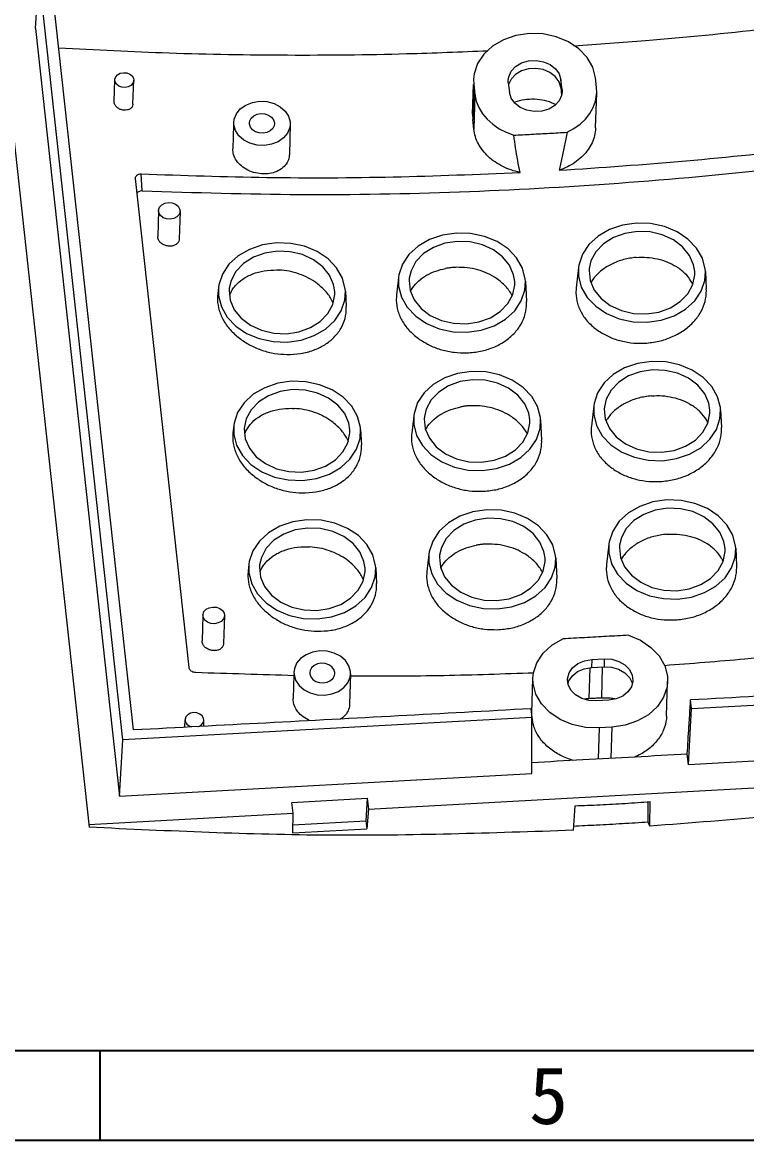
# Model space of a CAD drawing. Header units: millimetres. Extents: x 1179 to 2103, y 2567 to 2779.
# Drawn here: x 1949.92 to 1978.68, y 2570.96 to 2615.37 of the extents above; entities that cross this region are included whole.
import ezdxf
from ezdxf.enums import TextEntityAlignment as Align

# ---------------------------------------------------------------- set-up
doc = ezdxf.new("R2010")
doc.units = ezdxf.units.MM
doc.layers.get('0').update_dxf_attribs({"linetype": 'CONTINUOUS'})
doc.layers.add('part', color=7, linetype='CONTINUOUS', lineweight=20)
doc.styles.add('宋体', font='SimSun.ttf', dxfattribs={"width": 0.7})

# ---------------------------------------------------------------- blocks, each defined once
blk = doc.blocks.new('ca3')
blk.add_line((210, 5), (210, 10))
for points in [[(5, 292), (415, 292), (415, 5), (5, 5)], [(10, 287), (410, 287), (410, 10), (10, 10)]]:
    blk.add_lwpolyline(points, close=True)
at = {"style": '宋体'}
blk.add_text('5', height=3.2, dxfattribs=at).set_placement((235, 7.5), align=Align.MIDDLE)

msp = doc.modelspace()

# ---------------------------------------------------------------- linework, layer by layer
at = {"layer": 'part', "color": 7, "linetype": 'Continuous'}
for p, q in [((1950.442, 2615.123), (1950.576, 2617.263)), ((1953.908, 2586.876), (1950.576, 2617.263)), ((1954.336, 2587.268), (1951.084, 2616.923)), ((1948.982, 2616.102), (1952.567, 2583.404)), ((1950.442, 2615.123), (1953.784, 2584.642)), ((1967.839, 2613.113), (1967.847, 2612.903)), ((1969.325, 2613.118), (1969.224, 2612.899)), ((1972.721, 2612.779), (1972.679, 2613.168)), ((1953.565, 2612.221), (1953.592, 2613.091)), ((1954.313, 2612.124), (1954.342, 2613.068)), ((1967.796, 2611.724), (1967.833, 2612.904)), ((1967.847, 2612.903), (1967.804, 2611.516)), ((1967.847, 2612.903), (1967.89, 2612.513)), ((1969.217, 2612.978), (1969.214, 2613.07)), ((1969.217, 2612.978), (1969.26, 2612.589)), ((1971.299, 2612.781), (1971.232, 2613.01)), ((1971.309, 2613.093), (1971.299, 2612.781)), ((1971.299, 2612.781), (1971.334, 2612.468)), ((1971.352, 2612.703), (1971.309, 2613.093)), ((1971.352, 2612.703), (1971.349, 2612.612)), ((1971.352, 2612.703), (1971.355, 2612.612)), ((1972.729, 2612.57), (1972.721, 2612.779)), ((1967.89, 2612.513), (1967.847, 2611.126)), ((1971.355, 2612.612), (1971.335, 2612.471)), ((1972.686, 2611.183), (1972.73, 2612.57)), ((1958.316, 2611.297), (1958.312, 2611.394)), ((1958.938, 2611.331), (1958.937, 2611.374)), ((1959.935, 2611.386), (1959.936, 2611.342)), ((1960.557, 2611.42), (1960.561, 2611.322)), ((1967.796, 2611.725), (1967.804, 2611.516)), ((1967.847, 2611.126), (1967.804, 2611.516)), ((1958.309, 2611.297), (1958.279, 2610.341)), ((1960.561, 2611.323), (1960.523, 2610.121)), ((1954.413, 2609.169), (1954.412, 2609.177)), ((1956.542, 2589.749), (1954.413, 2609.169)), ((1954.678, 2608.676), (1954.64, 2609.351)), ((1955.332, 2607.894), (1955.3, 2606.863)), ((1956.181, 2607.867), (1956.147, 2606.76)), ((1972.007, 2605.636), (1971.914, 2604.832)), ((1964.859, 2605.243), (1964.779, 2604.548)), ((1977.043, 2605.479), (1977.08, 2604.782)), ((1957.712, 2604.851), (1957.68, 2604.57)), ((1962.749, 2604.694), (1962.781, 2604.084)), ((1969.896, 2605.086), (1969.939, 2604.278)), ((1972.609, 2600.14), (1972.517, 2599.336)), ((1977.646, 2599.983), (1977.683, 2599.286)), ((1958.315, 2599.355), (1958.282, 2599.074)), ((1965.462, 2599.747), (1965.382, 2599.052)), ((1970.499, 2599.59), (1970.541, 2598.782)), ((1963.351, 2599.198), (1963.384, 2598.588)), ((1973.212, 2594.644), (1973.119, 2593.84)), ((1978.249, 2594.487), (1978.286, 2593.789)), ((1966.065, 2594.251), (1965.984, 2593.556)), ((1971.101, 2594.094), (1971.144, 2593.286)), ((1958.917, 2593.859), (1958.885, 2593.578)), ((1963.954, 2593.702), (1963.986, 2593.092)), ((1957.093, 2591.834), (1957.061, 2590.803)), ((1957.942, 2591.808), (1957.908, 2590.701)), ((1972.531, 2590.063), (1972.522, 2589.751)), ((1972.531, 2590.063), (1973.03, 2590.091)), ((1973.03, 2590.091), (1973.02, 2589.779)), ((1960.706, 2589.566), (1960.709, 2589.468)), ((1962.954, 2589.494), (1962.951, 2589.591)), ((1972.453, 2589.74), (1972.415, 2588.523)), ((1972.522, 2589.751), (1973.02, 2589.779)), ((1972.951, 2589.775), (1972.913, 2588.551)), ((1960.703, 2589.468), (1960.673, 2588.512)), ((1961.33, 2589.546), (1961.332, 2589.502)), ((1962.33, 2589.513), (1962.328, 2589.557)), ((1962.954, 2589.495), (1962.917, 2588.293)), ((1970.154, 2587.937), (1970.197, 2589.32)), ((1971.594, 2589.109), (1971.623, 2589.221)), ((1974.024, 2589.353), (1974.132, 2589.134)), ((1974.132, 2589.134), (1974.137, 2589.096)), ((1975.5, 2587.813), (1975.543, 2589.197)), ((1976.496, 2588.117), (1992.736, 2589.009)), ((1973.209, 2588.454), (1972.711, 2588.426)), ((1976.496, 2588.117), (1976.458, 2588.46)), ((1970.111, 2588.111), (1970.148, 2587.768)), ((1976.372, 2585.882), (1976.496, 2588.117)), ((1970.148, 2587.768), (1953.908, 2586.876)), ((1956.37, 2587.375), (1956.379, 2587.677)), ((1957.121, 2587.415), (1957.129, 2587.653)), ((1970.146, 2585.54), (1970.148, 2587.768)), ((1972.828, 2587.354), (1972.79, 2586.125)), ((1973.327, 2587.382), (1972.828, 2587.354)), ((1973.327, 2587.382), (1973.288, 2586.153)), ((1953.784, 2584.642), (1953.908, 2586.876)), ((1992.734, 2586.781), (1976.372, 2585.882)), ((1976.372, 2585.882), (1976.324, 2586.32)), ((1953.784, 2584.642), (1970.146, 2585.54)), ((1963.662, 2584.125), (1983.087, 2585.192)), ((1960.627, 2584.39), (1963.615, 2584.554)), ((1960.674, 2583.961), (1960.627, 2584.39)), ((1963.615, 2584.554), (1963.566, 2583.66)), ((1963.615, 2584.554), (1963.662, 2584.125)), ((1971.865, 2584.259), (1971.787, 2583.282)), ((1974.772, 2583.604), (1974.777, 2584.418)), ((1974.837, 2583.45), (1974.853, 2584.423)), ((1952.555, 2583.515), (1960.674, 2583.961)), ((1960.66, 2583.185), (1960.674, 2583.961)), ((1963.662, 2584.125), (1963.6, 2583.346)), ((1960.666, 2583.501), (1963.566, 2583.66)), ((1963.566, 2583.66), (1963.6, 2583.346)), ((1974.837, 2583.45), (1974.772, 2583.604)), ((1960.66, 2583.185), (1963.6, 2583.346))]:
    msp.add_line(p, q, dxfattribs=at)
for points in [[(1972.679, 2613.168), (1972.572, 2613.586), (1972.35, 2613.976), (1972.022, 2614.318), (1971.607, 2614.597), (1971.124, 2614.797), (1970.598, 2614.908), (1970.056, 2614.926), (1969.523, 2614.849), (1969.028, 2614.682), (1968.595, 2614.431), (1968.245, 2614.111), (1967.997, 2613.737), (1967.862, 2613.327), (1967.839, 2613.113)], [(1969.214, 2613.07), (1969.234, 2613.211), (1969.335, 2613.43), (1969.51, 2613.617), (1969.747, 2613.757), (1970.025, 2613.838), (1970.323, 2613.854), (1970.616, 2613.804), (1970.88, 2613.692), (1971.094, 2613.527), (1971.241, 2613.322), (1971.309, 2613.093)], [(1953.592, 2613.091), (1953.594, 2613.11), (1953.628, 2613.208), (1953.702, 2613.29), (1953.809, 2613.347), (1953.935, 2613.372)], [(1953.935, 2613.372), (1954.065, 2613.361), (1954.183, 2613.317), (1954.275, 2613.244), (1954.329, 2613.151), (1954.342, 2613.068)], [(1971.232, 2613.01), (1971.085, 2613.215), (1970.87, 2613.38), (1970.606, 2613.492), (1970.313, 2613.542), (1970.016, 2613.526), (1969.737, 2613.445), (1969.5, 2613.305), (1969.325, 2613.118)], [(1953.999, 2612.787), (1953.869, 2612.798), (1953.752, 2612.842), (1953.66, 2612.916), (1953.605, 2613.009), (1953.592, 2613.091)], [(1954.342, 2613.068), (1954.341, 2613.049), (1954.307, 2612.951), (1954.232, 2612.869), (1954.125, 2612.812), (1953.999, 2612.787)], [(1958.312, 2611.394), (1958.329, 2611.526), (1958.418, 2611.743), (1958.576, 2611.935), (1958.793, 2612.087), (1959.054, 2612.189), (1959.34, 2612.235)], [(1959.34, 2612.235), (1959.634, 2612.221), (1959.914, 2612.148), (1960.161, 2612.022), (1960.359, 2611.85), (1960.494, 2611.645), (1960.557, 2611.42)], [(1967.89, 2612.513), (1967.944, 2612.245), (1968.046, 2611.987), (1968.191, 2611.744), (1968.377, 2611.521), (1968.598, 2611.322), (1968.85, 2611.148), (1969.13, 2611.003), (1969.434, 2610.888)], [(1971.335, 2612.471), (1971.234, 2612.252), (1971.059, 2612.065), (1970.822, 2611.925), (1970.543, 2611.844), (1970.246, 2611.828), (1969.953, 2611.878), (1969.689, 2611.99), (1969.474, 2612.155), (1969.327, 2612.36), (1969.26, 2612.589)], [(1971.55, 2611.005), (1971.826, 2611.152), (1972.073, 2611.327), (1972.286, 2611.528), (1972.46, 2611.751), (1972.594, 2611.991), (1972.683, 2612.245), (1972.726, 2612.509), (1972.729, 2612.57)], [(1958.937, 2611.374), (1958.95, 2611.453), (1959.008, 2611.565), (1959.109, 2611.657), (1959.242, 2611.72), (1959.394, 2611.748)], [(1959.479, 2610.969), (1959.323, 2610.979), (1959.178, 2611.027), (1959.059, 2611.107), (1958.976, 2611.212), (1958.938, 2611.331)], [(1959.394, 2611.748), (1959.55, 2611.737), (1959.695, 2611.69), (1959.814, 2611.609), (1959.897, 2611.505), (1959.935, 2611.386)], [(1959.936, 2611.342), (1959.923, 2611.264), (1959.865, 2611.151), (1959.764, 2611.059), (1959.631, 2610.996), (1959.479, 2610.969)], [(1959.533, 2610.481), (1959.239, 2610.495), (1958.959, 2610.568), (1958.712, 2610.694), (1958.514, 2610.866), (1958.379, 2611.072), (1958.316, 2611.297)], [(1960.561, 2611.322), (1960.544, 2611.191), (1960.455, 2610.973), (1960.297, 2610.782), (1960.08, 2610.629), (1959.819, 2610.527), (1959.533, 2610.481)], [(1955.332, 2607.894), (1955.333, 2607.915), (1955.372, 2608.026), (1955.457, 2608.119), (1955.578, 2608.184), (1955.72, 2608.212)], [(1955.793, 2607.549), (1955.646, 2607.561), (1955.512, 2607.612), (1955.408, 2607.695), (1955.346, 2607.8), (1955.332, 2607.894)], [(1955.72, 2608.212), (1955.867, 2608.2), (1956.001, 2608.149), (1956.105, 2608.066), (1956.167, 2607.961), (1956.181, 2607.867)], [(1956.181, 2607.867), (1956.18, 2607.846), (1956.141, 2607.735), (1956.056, 2607.642), (1955.935, 2607.577), (1955.793, 2607.549)], [(1974.305, 2607.396), (1973.751, 2607.316), (1973.235, 2607.142), (1972.784, 2606.881), (1972.42, 2606.547), (1972.161, 2606.158), (1972.021, 2605.731), (1972.007, 2605.636)], [(1977.043, 2605.479), (1977.036, 2605.566), (1976.925, 2606.001), (1976.694, 2606.407), (1976.353, 2606.763), (1975.921, 2607.053), (1975.418, 2607.261), (1974.87, 2607.378), (1974.305, 2607.396)], [(1967.158, 2607.004), (1966.604, 2606.924), (1966.088, 2606.749), (1965.637, 2606.488), (1965.273, 2606.155), (1965.014, 2605.765), (1964.873, 2605.339), (1964.86, 2605.244)], [(1969.896, 2605.087), (1969.889, 2605.174), (1969.778, 2605.608), (1969.546, 2606.014), (1969.206, 2606.371), (1968.773, 2606.661), (1968.271, 2606.869), (1967.723, 2606.985), (1967.158, 2607.004)], [(1974.342, 2607.065), (1973.846, 2606.99), (1973.39, 2606.824), (1973, 2606.577), (1972.698, 2606.263), (1972.501, 2605.901), (1972.43, 2605.6)], [(1976.619, 2605.47), (1976.576, 2605.739), (1976.413, 2606.116), (1976.141, 2606.453), (1975.774, 2606.73), (1975.334, 2606.931), (1974.847, 2607.045), (1974.342, 2607.065)], [(1960.011, 2606.611), (1959.456, 2606.531), (1958.941, 2606.356), (1958.489, 2606.096), (1958.125, 2605.762), (1957.867, 2605.372), (1957.726, 2604.946), (1957.712, 2604.851)], [(1962.749, 2604.694), (1962.742, 2604.781), (1962.631, 2605.216), (1962.399, 2605.621), (1962.058, 2605.978), (1961.626, 2606.268), (1961.123, 2606.476), (1960.576, 2606.593), (1960.011, 2606.611)], [(1967.194, 2606.673), (1966.699, 2606.597), (1966.243, 2606.432), (1965.852, 2606.185), (1965.55, 2605.871), (1965.354, 2605.509), (1965.283, 2605.208)], [(1969.471, 2605.077), (1969.429, 2605.347), (1969.266, 2605.723), (1968.993, 2606.06), (1968.627, 2606.337), (1968.187, 2606.538), (1967.7, 2606.652), (1967.194, 2606.673)], [(1960.047, 2606.28), (1959.551, 2606.205), (1959.095, 2606.039), (1958.705, 2605.792), (1958.403, 2605.478), (1958.207, 2605.116), (1958.135, 2604.815)], [(1962.324, 2604.685), (1962.281, 2604.954), (1962.119, 2605.331), (1961.846, 2605.667), (1961.479, 2605.944), (1961.04, 2606.146), (1960.553, 2606.26), (1960.047, 2606.28)], [(1972.007, 2605.636), (1972.006, 2605.29), (1972.117, 2604.855), (1972.349, 2604.449), (1972.689, 2604.093), (1973.122, 2603.803), (1973.624, 2603.595), (1974.172, 2603.478), (1974.737, 2603.46)], [(1972.43, 2605.6), (1972.423, 2605.511), (1972.466, 2605.117), (1972.629, 2604.74), (1972.901, 2604.403), (1973.268, 2604.126), (1973.708, 2603.925), (1974.195, 2603.811), (1974.701, 2603.791)], [(1964.86, 2605.244), (1964.858, 2604.897), (1964.97, 2604.463), (1965.201, 2604.057), (1965.542, 2603.7), (1965.974, 2603.41), (1966.477, 2603.202), (1967.024, 2603.086), (1967.59, 2603.067)], [(1965.283, 2605.208), (1965.275, 2605.119), (1965.319, 2604.724), (1965.481, 2604.347), (1965.754, 2604.011), (1966.121, 2603.734), (1966.561, 2603.532), (1967.047, 2603.418), (1967.553, 2603.398)], [(1974.701, 2603.791), (1975.196, 2603.866), (1975.652, 2604.032), (1976.043, 2604.279), (1976.345, 2604.593), (1976.541, 2604.955), (1976.619, 2605.345), (1976.619, 2605.47)], [(1974.737, 2603.46), (1975.291, 2603.54), (1975.807, 2603.714), (1976.258, 2603.975), (1976.622, 2604.309), (1976.881, 2604.698), (1977.021, 2605.125), (1977.043, 2605.479)], [(1957.712, 2604.851), (1957.711, 2604.505), (1957.822, 2604.07), (1958.054, 2603.664), (1958.394, 2603.308), (1958.827, 2603.018), (1959.329, 2602.809), (1959.877, 2602.693), (1960.442, 2602.674)], [(1958.135, 2604.815), (1958.128, 2604.726), (1958.171, 2604.331), (1958.334, 2603.955), (1958.607, 2603.618), (1958.974, 2603.341), (1959.413, 2603.14), (1959.9, 2603.026), (1960.406, 2603.006)], [(1960.406, 2603.006), (1960.901, 2603.081), (1961.357, 2603.247), (1961.748, 2603.494), (1962.05, 2603.807), (1962.246, 2604.17), (1962.325, 2604.56), (1962.324, 2604.685)], [(1960.442, 2602.674), (1960.996, 2602.754), (1961.512, 2602.929), (1961.963, 2603.19), (1962.327, 2603.524), (1962.586, 2603.913), (1962.727, 2604.34), (1962.749, 2604.694)], [(1967.553, 2603.398), (1968.049, 2603.473), (1968.505, 2603.639), (1968.895, 2603.886), (1969.197, 2604.2), (1969.393, 2604.562), (1969.472, 2604.952), (1969.471, 2605.077)], [(1967.59, 2603.067), (1968.144, 2603.147), (1968.66, 2603.322), (1969.111, 2603.583), (1969.475, 2603.916), (1969.734, 2604.306), (1969.874, 2604.732), (1969.896, 2605.087)], [(1974.908, 2601.9), (1974.354, 2601.82), (1973.838, 2601.645), (1973.387, 2601.385), (1973.023, 2601.051), (1972.764, 2600.662), (1972.624, 2600.235), (1972.61, 2600.14)], [(1974.944, 2601.569), (1974.449, 2601.494), (1973.993, 2601.328), (1973.602, 2601.081), (1973.3, 2600.767), (1973.104, 2600.405), (1973.033, 2600.104)], [(1977.646, 2599.983), (1977.639, 2600.07), (1977.528, 2600.505), (1977.296, 2600.91), (1976.956, 2601.267), (1976.523, 2601.557), (1976.021, 2601.765), (1975.473, 2601.882), (1974.908, 2601.9)], [(1977.221, 2599.974), (1977.179, 2600.243), (1977.016, 2600.62), (1976.743, 2600.956), (1976.377, 2601.234), (1975.937, 2601.435), (1975.45, 2601.549), (1974.944, 2601.569)], [(1960.613, 2601.115), (1960.059, 2601.035), (1959.543, 2600.86), (1959.092, 2600.6), (1958.728, 2600.266), (1958.469, 2599.876), (1958.329, 2599.45), (1958.315, 2599.355)], [(1963.351, 2599.198), (1963.344, 2599.285), (1963.233, 2599.719), (1963.002, 2600.125), (1962.661, 2600.482), (1962.228, 2600.772), (1961.726, 2600.98), (1961.178, 2601.097), (1960.613, 2601.115)], [(1967.761, 2601.508), (1967.206, 2601.428), (1966.691, 2601.253), (1966.239, 2600.992), (1965.875, 2600.659), (1965.617, 2600.269), (1965.476, 2599.843), (1965.462, 2599.748)], [(1967.797, 2601.176), (1967.301, 2601.101), (1966.845, 2600.936), (1966.455, 2600.689), (1966.153, 2600.375), (1965.957, 2600.012), (1965.885, 2599.712)], [(1970.499, 2599.591), (1970.492, 2599.678), (1970.381, 2600.112), (1970.149, 2600.518), (1969.808, 2600.875), (1969.376, 2601.164), (1968.873, 2601.373), (1968.326, 2601.489), (1967.761, 2601.508)], [(1970.074, 2599.581), (1970.031, 2599.851), (1969.869, 2600.227), (1969.596, 2600.564), (1969.229, 2600.841), (1968.79, 2601.042), (1968.303, 2601.156), (1967.797, 2601.176)], [(1960.649, 2600.784), (1960.154, 2600.709), (1959.698, 2600.543), (1959.307, 2600.296), (1959.005, 2599.982), (1958.809, 2599.62), (1958.738, 2599.319)], [(1962.927, 2599.189), (1962.884, 2599.458), (1962.721, 2599.835), (1962.449, 2600.171), (1962.082, 2600.448), (1961.642, 2600.65), (1961.155, 2600.764), (1960.649, 2600.784)], [(1972.61, 2600.14), (1972.608, 2599.794), (1972.72, 2599.359), (1972.951, 2598.953), (1973.292, 2598.597), (1973.724, 2598.307), (1974.227, 2598.098), (1974.774, 2597.982), (1975.34, 2597.963)], [(1973.033, 2600.104), (1973.025, 2600.015), (1973.069, 2599.621), (1973.231, 2599.244), (1973.504, 2598.907), (1973.871, 2598.63), (1974.311, 2598.429), (1974.797, 2598.315), (1975.303, 2598.295)], [(1975.303, 2598.295), (1975.799, 2598.37), (1976.255, 2598.536), (1976.645, 2598.783), (1976.947, 2599.096), (1977.143, 2599.459), (1977.222, 2599.849), (1977.221, 2599.974)], [(1975.34, 2597.963), (1975.894, 2598.044), (1976.41, 2598.218), (1976.861, 2598.479), (1977.225, 2598.813), (1977.484, 2599.202), (1977.624, 2599.629), (1977.646, 2599.983)], [(1958.315, 2599.355), (1958.314, 2599.009), (1958.425, 2598.574), (1958.656, 2598.168), (1958.997, 2597.811), (1959.43, 2597.522), (1959.932, 2597.313), (1960.48, 2597.197), (1961.045, 2597.178)], [(1965.462, 2599.748), (1965.461, 2599.401), (1965.572, 2598.967), (1965.804, 2598.561), (1966.144, 2598.204), (1966.577, 2597.914), (1967.08, 2597.706), (1967.627, 2597.59), (1968.192, 2597.571)], [(1965.885, 2599.712), (1965.878, 2599.623), (1965.921, 2599.228), (1966.084, 2598.851), (1966.357, 2598.515), (1966.724, 2598.238), (1967.163, 2598.036), (1967.65, 2597.922), (1968.156, 2597.902)], [(1968.156, 2597.902), (1968.651, 2597.977), (1969.107, 2598.143), (1969.498, 2598.39), (1969.8, 2598.704), (1969.996, 2599.066), (1970.075, 2599.456), (1970.074, 2599.581)], [(1968.192, 2597.571), (1968.747, 2597.651), (1969.262, 2597.826), (1969.713, 2598.086), (1970.077, 2598.42), (1970.336, 2598.81), (1970.477, 2599.236), (1970.499, 2599.591)], [(1958.738, 2599.319), (1958.731, 2599.23), (1958.774, 2598.835), (1958.937, 2598.459), (1959.209, 2598.122), (1959.576, 2597.845), (1960.016, 2597.644), (1960.503, 2597.53), (1961.009, 2597.51)], [(1961.009, 2597.51), (1961.504, 2597.585), (1961.96, 2597.751), (1962.351, 2597.998), (1962.653, 2598.311), (1962.849, 2598.674), (1962.927, 2599.064), (1962.927, 2599.189)], [(1961.045, 2597.178), (1961.599, 2597.258), (1962.115, 2597.433), (1962.566, 2597.694), (1962.93, 2598.027), (1963.189, 2598.417), (1963.329, 2598.843), (1963.351, 2599.198)], [(1975.511, 2596.404), (1974.956, 2596.324), (1974.441, 2596.149), (1973.989, 2595.889), (1973.625, 2595.555), (1973.367, 2595.165), (1973.226, 2594.739), (1973.212, 2594.644)], [(1978.249, 2594.487), (1978.242, 2594.574), (1978.131, 2595.009), (1977.899, 2595.414), (1977.558, 2595.771), (1977.126, 2596.061), (1976.623, 2596.269), (1976.076, 2596.386), (1975.511, 2596.404)], [(1968.363, 2596.012), (1967.809, 2595.932), (1967.293, 2595.757), (1966.842, 2595.496), (1966.478, 2595.163), (1966.219, 2594.773), (1966.079, 2594.347), (1966.065, 2594.251)], [(1971.101, 2594.094), (1971.094, 2594.181), (1970.983, 2594.616), (1970.752, 2595.022), (1970.411, 2595.379), (1969.979, 2595.668), (1969.476, 2595.877), (1968.928, 2595.993), (1968.363, 2596.012)], [(1975.547, 2596.073), (1975.051, 2595.998), (1974.595, 2595.832), (1974.205, 2595.585), (1973.903, 2595.271), (1973.707, 2594.909), (1973.635, 2594.608)], [(1977.824, 2594.478), (1977.781, 2594.747), (1977.619, 2595.124), (1977.346, 2595.46), (1976.979, 2595.737), (1976.54, 2595.939), (1976.053, 2596.053), (1975.547, 2596.073)], [(1961.216, 2595.619), (1960.662, 2595.539), (1960.146, 2595.364), (1959.695, 2595.104), (1959.331, 2594.77), (1959.072, 2594.38), (1958.931, 2593.954), (1958.917, 2593.859)], [(1963.954, 2593.702), (1963.947, 2593.789), (1963.836, 2594.223), (1963.604, 2594.629), (1963.264, 2594.986), (1962.831, 2595.276), (1962.329, 2595.484), (1961.781, 2595.601), (1961.216, 2595.619)], [(1968.4, 2595.68), (1967.904, 2595.605), (1967.448, 2595.439), (1967.057, 2595.192), (1966.755, 2594.879), (1966.559, 2594.516), (1966.488, 2594.216)], [(1970.677, 2594.085), (1970.634, 2594.355), (1970.471, 2594.731), (1970.199, 2595.068), (1969.832, 2595.345), (1969.392, 2595.546), (1968.905, 2595.66), (1968.4, 2595.68)], [(1961.252, 2595.288), (1960.757, 2595.213), (1960.301, 2595.047), (1959.91, 2594.8), (1959.608, 2594.486), (1959.412, 2594.124), (1959.341, 2593.823)], [(1963.529, 2593.693), (1963.487, 2593.962), (1963.324, 2594.339), (1963.051, 2594.675), (1962.684, 2594.952), (1962.245, 2595.154), (1961.758, 2595.268), (1961.252, 2595.288)], [(1973.212, 2594.644), (1973.211, 2594.298), (1973.322, 2593.863), (1973.554, 2593.457), (1973.894, 2593.101), (1974.327, 2592.811), (1974.83, 2592.602), (1975.377, 2592.486), (1975.942, 2592.467)], [(1973.635, 2594.608), (1973.628, 2594.519), (1973.671, 2594.124), (1973.834, 2593.748), (1974.107, 2593.411), (1974.474, 2593.134), (1974.913, 2592.933), (1975.4, 2592.819), (1975.906, 2592.799)], [(1975.906, 2592.799), (1976.401, 2592.874), (1976.858, 2593.04), (1977.248, 2593.287), (1977.55, 2593.6), (1977.746, 2593.963), (1977.825, 2594.353), (1977.824, 2594.478)], [(1975.942, 2592.467), (1976.497, 2592.548), (1977.012, 2592.722), (1977.463, 2592.983), (1977.828, 2593.317), (1978.086, 2593.706), (1978.227, 2594.133), (1978.249, 2594.487)], [(1966.065, 2594.251), (1966.064, 2593.905), (1966.175, 2593.471), (1966.406, 2593.065), (1966.747, 2592.708), (1967.18, 2592.418), (1967.682, 2592.21), (1968.23, 2592.093), (1968.795, 2592.075)], [(1966.488, 2594.216), (1966.481, 2594.127), (1966.524, 2593.732), (1966.687, 2593.355), (1966.959, 2593.019), (1967.326, 2592.742), (1967.766, 2592.54), (1968.253, 2592.426), (1968.759, 2592.406)], [(1968.759, 2592.406), (1969.254, 2592.481), (1969.71, 2592.647), (1970.101, 2592.894), (1970.403, 2593.208), (1970.599, 2593.57), (1970.677, 2593.96), (1970.677, 2594.085)], [(1968.795, 2592.075), (1969.349, 2592.155), (1969.865, 2592.33), (1970.316, 2592.59), (1970.68, 2592.924), (1970.939, 2593.314), (1971.079, 2593.74), (1971.101, 2594.094)], [(1958.917, 2593.859), (1958.916, 2593.513), (1959.027, 2593.078), (1959.259, 2592.672), (1959.6, 2592.315), (1960.032, 2592.026), (1960.535, 2591.817), (1961.082, 2591.701), (1961.647, 2591.682)], [(1959.341, 2593.823), (1959.333, 2593.734), (1959.377, 2593.339), (1959.539, 2592.963), (1959.812, 2592.626), (1960.179, 2592.349), (1960.618, 2592.148), (1961.105, 2592.034), (1961.611, 2592.014)], [(1961.611, 2592.014), (1962.107, 2592.089), (1962.563, 2592.254), (1962.953, 2592.501), (1963.255, 2592.815), (1963.451, 2593.178), (1963.53, 2593.567), (1963.529, 2593.693)], [(1961.647, 2591.682), (1962.202, 2591.762), (1962.717, 2591.937), (1963.169, 2592.198), (1963.533, 2592.531), (1963.791, 2592.921), (1963.932, 2593.347), (1963.954, 2593.702)], [(1957.093, 2591.835), (1957.094, 2591.856), (1957.133, 2591.967), (1957.218, 2592.06), (1957.339, 2592.124), (1957.481, 2592.152)], [(1957.554, 2591.49), (1957.407, 2591.502), (1957.273, 2591.552), (1957.169, 2591.635), (1957.107, 2591.741), (1957.093, 2591.835)], [(1957.481, 2592.152), (1957.628, 2592.14), (1957.762, 2592.09), (1957.866, 2592.007), (1957.928, 2591.901), (1957.942, 2591.808)], [(1957.942, 2591.808), (1957.941, 2591.786), (1957.902, 2591.676), (1957.817, 2591.582), (1957.696, 2591.518), (1957.554, 2591.49)], [(1973.991, 2591.03), (1974.471, 2590.829), (1974.884, 2590.55), (1975.209, 2590.207), (1975.43, 2589.818), (1975.535, 2589.401), (1975.543, 2589.197)], [(1970.198, 2589.32), (1970.219, 2589.532), (1970.352, 2589.94), (1970.599, 2590.315), (1970.946, 2590.635), (1971.377, 2590.886)], [(1961.734, 2590.407), (1961.447, 2590.361), (1961.186, 2590.259), (1960.97, 2590.106), (1960.811, 2589.915), (1960.723, 2589.697), (1960.706, 2589.566)], [(1962.951, 2589.591), (1962.888, 2589.816), (1962.752, 2590.022), (1962.554, 2590.193), (1962.307, 2590.32), (1962.027, 2590.393), (1961.734, 2590.407)], [(1971.572, 2589.278), (1971.573, 2589.304), (1971.632, 2589.533), (1971.772, 2589.737), (1971.98, 2589.902), (1972.24, 2590.014), (1972.531, 2590.063)], [(1973.03, 2590.091), (1973.328, 2590.074), (1973.609, 2589.992), (1973.851, 2589.852), (1974.033, 2589.664), (1974.142, 2589.446), (1974.169, 2589.239)], [(1961.787, 2589.919), (1961.635, 2589.892), (1961.503, 2589.829), (1961.402, 2589.737), (1961.343, 2589.624), (1961.33, 2589.546)], [(1962.328, 2589.557), (1962.291, 2589.676), (1962.208, 2589.781), (1962.088, 2589.861), (1961.943, 2589.909), (1961.787, 2589.919)], [(1971.623, 2589.221), (1971.762, 2589.425), (1971.97, 2589.59), (1972.231, 2589.702), (1972.522, 2589.751)], [(1973.02, 2589.779), (1973.318, 2589.762), (1973.6, 2589.68), (1973.841, 2589.54), (1974.024, 2589.353)], [(1960.709, 2589.468), (1960.772, 2589.243), (1960.908, 2589.038), (1961.106, 2588.866), (1961.353, 2588.739), (1961.633, 2588.667), (1961.926, 2588.653)], [(1961.332, 2589.502), (1961.37, 2589.383), (1961.452, 2589.279), (1961.572, 2589.198), (1961.717, 2589.151), (1961.873, 2589.14)], [(1961.873, 2589.14), (1962.025, 2589.168), (1962.157, 2589.231), (1962.258, 2589.323), (1962.317, 2589.435), (1962.33, 2589.513)], [(1961.926, 2588.653), (1962.213, 2588.699), (1962.474, 2588.801), (1962.69, 2588.953), (1962.849, 2589.145), (1962.937, 2589.362), (1962.954, 2589.494)], [(1972.828, 2587.354), (1972.286, 2587.372), (1971.76, 2587.484), (1971.278, 2587.683), (1970.863, 2587.962), (1970.536, 2588.303), (1970.313, 2588.692), (1970.206, 2589.108), (1970.198, 2589.32)], [(1972.711, 2588.426), (1972.413, 2588.443), (1972.131, 2588.525), (1971.89, 2588.665), (1971.707, 2588.852), (1971.599, 2589.071), (1971.572, 2589.278)], [(1974.169, 2589.239), (1974.167, 2589.213), (1974.108, 2588.984), (1973.969, 2588.78), (1973.76, 2588.615), (1973.5, 2588.503), (1973.209, 2588.454)], [(1975.543, 2589.197), (1975.52, 2588.978), (1975.385, 2588.569), (1975.136, 2588.196), (1974.786, 2587.876), (1974.354, 2587.626), (1973.858, 2587.458), (1973.327, 2587.382)], [(1956.722, 2587.957), (1956.596, 2587.933), (1956.489, 2587.876), (1956.414, 2587.794), (1956.38, 2587.696), (1956.379, 2587.677)], [(1957.129, 2587.653), (1957.116, 2587.736), (1957.061, 2587.829), (1956.969, 2587.902), (1956.851, 2587.947), (1956.722, 2587.957)], [(1956.379, 2587.677), (1956.392, 2587.594), (1956.446, 2587.501), (1956.538, 2587.428), (1956.64, 2587.389)], [(1956.925, 2587.405), (1957.019, 2587.454), (1957.093, 2587.537), (1957.127, 2587.635), (1957.129, 2587.653)]]:
    msp.add_lwpolyline(points, dxfattribs=at)
for points in [[(1971.824, 2614.436), (1974.671, 2614.65), (1979.412, 2615.116), (1984.137, 2615.718), (1988.835, 2616.454)], [(1951.364, 2614.363), (1955.751, 2614.159), (1960.454, 2614.074), (1965.182, 2614.128), (1968.408, 2614.244)], [(1953.971, 2611.88), (1953.841, 2611.904), (1953.723, 2611.96), (1953.632, 2612.042), (1953.578, 2612.139), (1953.565, 2612.222)], [(1971.094, 2612.106), (1971.03, 2612.136), (1970.658, 2612.261), (1970.259, 2612.314), (1969.857, 2612.292), (1969.474, 2612.196), (1969.452, 2612.188)], [(1954.312, 2612.124), (1954.311, 2612.106), (1954.278, 2612.013), (1954.204, 2611.938), (1954.097, 2611.892), (1953.971, 2611.88)], [(1969.686, 2609.409), (1969.329, 2609.507), (1968.994, 2609.648), (1968.69, 2609.827), (1968.423, 2610.04), (1968.201, 2610.283), (1968.028, 2610.549), (1967.909, 2610.832), (1967.847, 2611.126)], [(1969.434, 2610.888), (1970.139, 2610.927), (1970.845, 2610.966), (1971.55, 2611.005)], [(1969.686, 2609.409), (1969.592, 2609.888), (1969.509, 2610.382), (1969.434, 2610.888)], [(1972.686, 2611.183), (1972.681, 2611.094), (1972.624, 2610.8), (1972.51, 2610.518), (1972.342, 2610.254), (1972.125, 2610.014), (1971.863, 2609.805), (1971.563, 2609.63), (1971.231, 2609.494)], [(1971.231, 2609.494), (1976.275, 2609.872), (1981.311, 2610.405), (1986.325, 2611.091)], [(1971.55, 2611.005), (1971.452, 2610.488), (1971.346, 2609.984), (1971.231, 2609.494)], [(1954.678, 2608.676), (1960.954, 2608.537), (1967.276, 2608.641), (1973.612, 2608.989), (1979.95, 2609.58), (1985.104, 2610.24)], [(1959.497, 2609.35), (1959.177, 2609.39), (1958.876, 2609.499), (1958.618, 2609.667), (1958.423, 2609.879), (1958.308, 2610.12), (1958.279, 2610.341)], [(1960.523, 2610.121), (1960.522, 2610.096), (1960.46, 2609.856), (1960.312, 2609.647), (1960.089, 2609.484), (1959.81, 2609.382), (1959.497, 2609.35)], [(1954.412, 2609.177), (1954.418, 2609.228)], [(1954.418, 2609.228), (1954.447, 2609.28), (1954.497, 2609.32), (1954.563, 2609.345), (1954.64, 2609.351)], [(1954.64, 2609.351), (1959.628, 2609.214), (1964.648, 2609.234), (1969.686, 2609.409)], [(1954.678, 2608.676), (1954.601, 2608.669), (1954.535, 2608.645), (1954.485, 2608.605), (1954.474, 2608.59)], [(1955.759, 2606.479), (1955.612, 2606.505), (1955.479, 2606.568), (1955.375, 2606.66), (1955.314, 2606.769), (1955.3, 2606.863)], [(1956.147, 2606.759), (1956.145, 2606.739), (1956.107, 2606.633), (1956.023, 2606.548), (1955.902, 2606.494), (1955.759, 2606.479)], [(1974.299, 2606.035), (1973.793, 2605.948), (1973.327, 2605.773), (1972.924, 2605.522), (1972.607, 2605.203), (1972.493, 2605.034)], [(1974.299, 2606.035), (1974.724, 2606.037), (1975.145, 2605.974), (1975.541, 2605.851), (1975.896, 2605.669)], [(1965.327, 2604.69), (1965.423, 2604.84), (1965.666, 2605.105), (1965.974, 2605.325), (1966.336, 2605.491), (1966.73, 2605.598)], [(1967.152, 2605.643), (1967.006, 2605.634), (1966.864, 2605.619), (1966.73, 2605.598)], [(1968.752, 2605.198), (1968.398, 2605.396), (1968.003, 2605.539), (1967.583, 2605.623), (1967.152, 2605.643)], [(1976.547, 2604.951), (1976.483, 2605.075), (1976.233, 2605.399), (1975.896, 2605.669)], [(1958.252, 2604.742), (1958.369, 2604.901), (1958.677, 2605.176), (1959.068, 2605.379), (1959.523, 2605.502), (1960.016, 2605.538)], [(1960.016, 2605.538), (1960.052, 2605.537), (1960.087, 2605.536), (1960.122, 2605.535)], [(1961.613, 2605.011), (1961.282, 2605.217), (1960.914, 2605.375), (1960.52, 2605.483), (1960.122, 2605.535)], [(1969.372, 2604.518), (1969.36, 2604.541), (1969.105, 2604.896), (1968.752, 2605.198)], [(1958.163, 2604.573), (1958.252, 2604.742)], [(1962.265, 2604.212), (1962.211, 2604.328), (1961.961, 2604.692), (1961.613, 2605.011)], [(1971.914, 2604.832), (1971.903, 2604.632), (1971.967, 2604.202), (1972.146, 2603.792), (1972.432, 2603.421), (1972.811, 2603.106)], [(1974.718, 2602.635), (1975.26, 2602.724), (1975.766, 2602.903), (1976.215, 2603.162), (1976.586, 2603.49), (1976.861, 2603.871), (1977.029, 2604.287), (1977.082, 2604.719), (1977.08, 2604.782)], [(1957.68, 2604.571), (1957.67, 2604.353), (1957.74, 2603.927), (1957.922, 2603.511), (1958.21, 2603.125), (1958.591, 2602.786)], [(1958.163, 2604.573), (1958.144, 2604.529)], [(1964.779, 2604.549), (1964.769, 2604.335), (1964.837, 2603.904), (1965.021, 2603.489), (1965.311, 2603.108), (1965.695, 2602.78)], [(1967.571, 2602.243), (1968.115, 2602.307), (1968.623, 2602.463), (1969.074, 2602.703), (1969.446, 2603.015), (1969.722, 2603.385), (1969.89, 2603.795), (1969.941, 2604.225), (1969.939, 2604.278)], [(1960.431, 2602.18), (1960.972, 2602.219), (1961.478, 2602.351), (1961.926, 2602.569), (1962.294, 2602.861), (1962.568, 2603.215), (1962.733, 2603.612), (1962.783, 2604.035), (1962.781, 2604.084)], [(1972.811, 2603.106), (1973.232, 2602.876), (1973.703, 2602.718), (1974.205, 2602.636), (1974.718, 2602.635)], [(1958.591, 2602.786), (1958.999, 2602.534), (1959.453, 2602.345), (1959.937, 2602.225), (1960.431, 2602.18)], [(1965.695, 2602.78), (1966.111, 2602.54), (1966.574, 2602.366), (1967.067, 2602.266), (1967.571, 2602.243)], [(1974.902, 2600.539), (1974.396, 2600.451), (1973.93, 2600.277), (1973.527, 2600.026), (1973.21, 2599.707), (1973.095, 2599.538)], [(1974.902, 2600.539), (1975.327, 2600.541), (1975.748, 2600.478), (1976.144, 2600.355), (1976.499, 2600.173)], [(1958.855, 2599.246), (1958.972, 2599.405), (1959.279, 2599.68), (1959.671, 2599.883), (1960.126, 2600.006), (1960.619, 2600.042)], [(1960.619, 2600.042), (1960.655, 2600.041), (1960.69, 2600.04), (1960.725, 2600.038)], [(1962.216, 2599.515), (1961.885, 2599.721), (1961.516, 2599.879), (1961.123, 2599.986), (1960.725, 2600.038)], [(1965.93, 2599.193), (1966.026, 2599.344), (1966.269, 2599.609), (1966.577, 2599.829), (1966.938, 2599.995), (1967.333, 2600.102)], [(1967.755, 2600.146), (1967.609, 2600.138), (1967.467, 2600.123), (1967.333, 2600.102)], [(1969.354, 2599.702), (1969.001, 2599.9), (1968.606, 2600.043), (1968.185, 2600.126), (1967.755, 2600.146)], [(1977.15, 2599.455), (1977.085, 2599.579), (1976.835, 2599.903), (1976.499, 2600.173)], [(1962.867, 2598.716), (1962.813, 2598.832), (1962.564, 2599.196), (1962.216, 2599.515)], [(1969.974, 2599.022), (1969.962, 2599.045), (1969.707, 2599.4), (1969.354, 2599.702)], [(1972.517, 2599.336), (1972.506, 2599.136), (1972.57, 2598.706), (1972.749, 2598.296), (1973.034, 2597.925), (1973.414, 2597.61)], [(1958.282, 2599.075), (1958.273, 2598.857), (1958.343, 2598.431), (1958.525, 2598.015), (1958.813, 2597.629), (1959.193, 2597.29)], [(1958.765, 2599.077), (1958.747, 2599.033)], [(1958.765, 2599.077), (1958.855, 2599.246)], [(1965.382, 2599.053), (1965.372, 2598.839), (1965.44, 2598.408), (1965.623, 2597.993), (1965.914, 2597.612), (1966.297, 2597.284)], [(1975.321, 2597.139), (1975.862, 2597.228), (1976.369, 2597.407), (1976.818, 2597.666), (1977.188, 2597.994), (1977.464, 2598.375), (1977.632, 2598.791), (1977.685, 2599.223), (1977.683, 2599.286)], [(1961.034, 2596.684), (1961.575, 2596.723), (1962.081, 2596.855), (1962.528, 2597.073), (1962.897, 2597.365), (1963.17, 2597.719), (1963.336, 2598.116), (1963.385, 2598.539), (1963.384, 2598.587)], [(1968.174, 2596.747), (1968.717, 2596.811), (1969.226, 2596.967), (1969.677, 2597.207), (1970.049, 2597.519), (1970.325, 2597.889), (1970.492, 2598.299), (1970.543, 2598.729), (1970.541, 2598.782)], [(1973.414, 2597.61), (1973.835, 2597.38), (1974.306, 2597.221), (1974.808, 2597.14), (1975.321, 2597.139)], [(1959.193, 2597.29), (1959.601, 2597.038), (1960.056, 2596.849), (1960.539, 2596.729), (1961.034, 2596.684)], [(1966.297, 2597.284), (1966.713, 2597.044), (1967.177, 2596.87), (1967.67, 2596.77), (1968.174, 2596.747)], [(1975.505, 2595.043), (1974.998, 2594.955), (1974.532, 2594.781), (1974.13, 2594.53), (1973.813, 2594.211), (1973.698, 2594.042)], [(1975.505, 2595.043), (1975.929, 2595.045), (1976.351, 2594.982), (1976.746, 2594.859), (1977.102, 2594.677)], [(1959.457, 2593.75), (1959.574, 2593.909), (1959.882, 2594.184), (1960.274, 2594.387), (1960.728, 2594.51), (1961.222, 2594.546)], [(1961.222, 2594.546), (1961.257, 2594.545), (1961.293, 2594.544), (1961.327, 2594.542)], [(1962.819, 2594.019), (1962.487, 2594.225), (1962.119, 2594.383), (1961.725, 2594.49), (1961.327, 2594.542)], [(1966.532, 2593.697), (1966.629, 2593.848), (1966.872, 2594.113), (1967.18, 2594.333), (1967.541, 2594.499), (1967.935, 2594.606)], [(1968.357, 2594.65), (1968.211, 2594.642), (1968.07, 2594.627), (1967.935, 2594.606)], [(1969.957, 2594.206), (1969.604, 2594.404), (1969.208, 2594.547), (1968.788, 2594.63), (1968.357, 2594.65)], [(1977.752, 2593.959), (1977.688, 2594.083), (1977.438, 2594.407), (1977.102, 2594.677)], [(1963.47, 2593.22), (1963.416, 2593.336), (1963.166, 2593.7), (1962.819, 2594.019)], [(1970.577, 2593.526), (1970.565, 2593.549), (1970.31, 2593.904), (1969.957, 2594.206)], [(1958.885, 2593.579), (1958.876, 2593.361), (1958.945, 2592.935), (1959.128, 2592.519), (1959.416, 2592.133), (1959.796, 2591.794)], [(1959.368, 2593.581), (1959.349, 2593.536)], [(1959.368, 2593.581), (1959.457, 2593.75)], [(1973.119, 2593.84), (1973.109, 2593.64), (1973.173, 2593.21), (1973.351, 2592.8), (1973.637, 2592.429), (1974.016, 2592.114)], [(1975.924, 2591.643), (1976.465, 2591.732), (1976.971, 2591.911), (1977.42, 2592.17), (1977.791, 2592.498), (1978.066, 2592.879), (1978.235, 2593.295), (1978.288, 2593.727), (1978.286, 2593.789)], [(1965.984, 2593.557), (1965.974, 2593.343), (1966.043, 2592.912), (1966.226, 2592.497), (1966.516, 2592.116), (1966.9, 2591.788)], [(1968.776, 2591.251), (1969.32, 2591.315), (1969.829, 2591.471), (1970.279, 2591.711), (1970.651, 2592.023), (1970.927, 2592.393), (1971.095, 2592.803), (1971.146, 2593.233), (1971.144, 2593.286)], [(1961.636, 2591.188), (1962.177, 2591.227), (1962.683, 2591.359), (1963.131, 2591.577), (1963.5, 2591.869), (1963.773, 2592.222), (1963.938, 2592.62), (1963.988, 2593.043), (1963.986, 2593.091)], [(1959.796, 2591.794), (1960.204, 2591.542), (1960.658, 2591.353), (1961.142, 2591.233), (1961.636, 2591.188)], [(1966.9, 2591.788), (1967.316, 2591.548), (1967.779, 2591.374), (1968.272, 2591.274), (1968.776, 2591.251)], [(1974.016, 2592.114), (1974.438, 2591.884), (1974.909, 2591.725), (1975.41, 2591.644), (1975.924, 2591.643)], [(1973.991, 2591.03), (1973.12, 2590.982), (1972.248, 2590.934), (1971.377, 2590.886)], [(1957.52, 2590.42), (1957.373, 2590.446), (1957.24, 2590.508), (1957.136, 2590.6), (1957.075, 2590.71), (1957.061, 2590.804)], [(1957.908, 2590.7), (1957.906, 2590.68), (1957.868, 2590.574), (1957.784, 2590.488), (1957.663, 2590.435), (1957.52, 2590.42)], [(1982.614, 2590.497), (1978.613, 2590.082), (1975.419, 2589.822)], [(1956.812, 2589.545), (1956.733, 2589.558), (1956.661, 2589.588), (1956.602, 2589.633), (1956.561, 2589.688), (1956.542, 2589.749)], [(1960.702, 2589.425), (1956.812, 2589.545)], [(1970.224, 2589.53), (1966.654, 2589.425), (1962.955, 2589.399)], [(1992.228, 2589.349), (1986.972, 2589.049), (1981.715, 2588.752), (1976.458, 2588.46)], [(1961.353, 2587.633), (1961.27, 2587.67), (1961.011, 2587.838), (1960.817, 2588.051), (1960.702, 2588.291), (1960.673, 2588.513)], [(1962.917, 2588.292), (1962.916, 2588.267), (1962.853, 2588.028), (1962.705, 2587.818), (1962.552, 2587.696)], [(1972.233, 2588.504), (1972.415, 2588.522)], [(1972.415, 2588.523), (1972.664, 2588.537), (1972.913, 2588.551)], [(1972.913, 2588.549), (1973.213, 2588.545)], [(1973.213, 2588.545), (1973.316, 2588.534)], [(1973.316, 2588.534), (1973.475, 2588.507)], [(1976.437, 2588.121), (1976.458, 2588.46)], [(1970.111, 2588.111), (1964.853, 2587.826), (1959.594, 2587.545), (1954.336, 2587.268)], [(1970.154, 2587.865), (1970.154, 2587.936)], [(1970.158, 2587.771), (1970.154, 2587.865)], [(1975.5, 2587.813), (1975.494, 2587.714), (1975.384, 2587.277), (1975.148, 2586.873), (1974.798, 2586.522), (1974.354, 2586.247), (1974.241, 2586.196)], [(1976.324, 2586.32), (1976.391, 2587.39), (1976.437, 2588.121)], [(1971.79, 2586.062), (1971.669, 2586.099), (1971.172, 2586.323), (1970.751, 2586.631), (1970.43, 2587.005), (1970.228, 2587.425), (1970.158, 2587.771)], [(1970.147, 2585.981), (1972.174, 2586.092), (1974.249, 2586.206), (1976.324, 2586.32)], [(1971.865, 2584.259), (1972.86, 2584.3), (1973.857, 2584.355), (1974.853, 2584.423)], [(1986.023, 2584.496), (1984.542, 2584.319), (1974.837, 2583.45)], [(1971.787, 2583.283), (1962.115, 2583.087), (1952.567, 2583.404)], [(1974.772, 2583.604), (1973.748, 2583.542), (1972.723, 2583.486), (1971.8, 2583.44)]]:
    msp.add_spline(points, degree=3, dxfattribs=at)

# ---------------------------------------------------------------- block references
at = {"xscale": 0.712500000000091, "yscale": 0.712500000000091, "zscale": 0.7124999999999999}
msp.add_blockref('ca3', (1803.381, 2567.397), dxfattribs=at)

doc.saveas('drawing.dxf')
